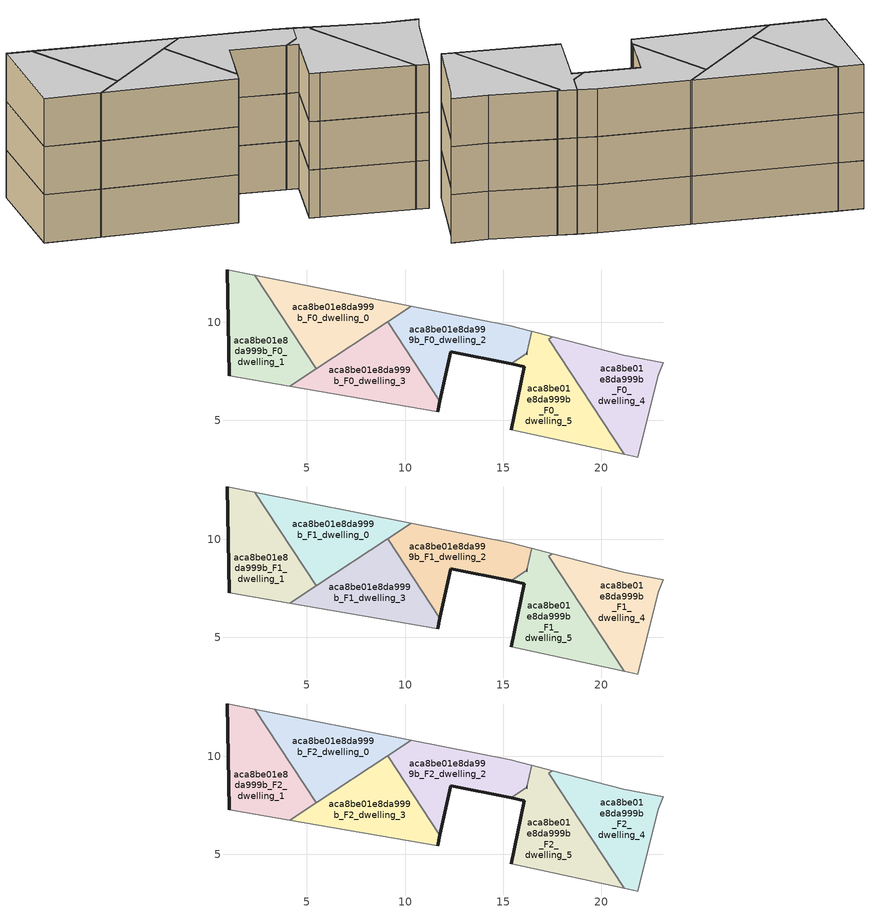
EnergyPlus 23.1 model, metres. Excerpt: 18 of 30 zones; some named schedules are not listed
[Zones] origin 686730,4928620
aca8be01e8da999b_F0_dwelling_0
 floor ground (EU_floor_Construction): 10.31,10.8 2.34,12.38 5.47,7.62 z0
 wall adiabatic (EU_wall_Construction): 2.34,12.38 10.31,10.8 z0:3
 wall to aca8be01e8da999b_F0_dwelling_1 (EU_wall_Construction): 5.47,7.62 2.34,12.38 z0:3
 wall to aca8be01e8da999b_F0_dwelling_3 (EU_wall_Construction): 9.11,10.01 5.47,7.62 z0:3
 wall to aca8be01e8da999b_F0_dwelling_2 (EU_wall_Construction): 10.31,10.8 9.11,10.02 z0:3
aca8be01e8da999b_F0_dwelling_1
 floor ground (EU_floor_Construction): 5.47,7.62 2.34,12.38 0.96,12.65 1.06,7.26 4.13,6.74 z0
 wall outside (EU_wall_Construction): 1.06,7.26 0.96,12.65 z0:3
 wall adiabatic (EU_wall_Construction): 4.13,6.74 1.06,7.26 / 0.96,12.65 2.34,12.38 z0:3
 wall to aca8be01e8da999b_F0_dwelling_3 (EU_wall_Construction): 5.47,7.62 4.13,6.74 z0:3
aca8be01e8da999b_F0_dwelling_2
 floor ground (EU_floor_Construction): 15.39,7.87 16.2,8.41 16.43,9.53 15.34,9.81 10.31,10.8 9.11,10.01 11.77,5.97 12.33,8.5 z0
 wall outside (EU_wall_Construction): 15.39,7.87 12.33,8.5 11.77,5.97 z0:3
 wall adiabatic (EU_wall_Construction): 10.31,10.8 15.34,9.81 16.43,9.53 z0:3; 16.44,9.53,3 16.43,9.53,0 16.44,9.53,0
 wall to aca8be01e8da999b_F0_dwelling_3 (EU_wall_Construction): 11.77,5.97 9.11,10.01 z0:3
 wall to aca8be01e8da999b_F0_dwelling_5 (EU_wall_Construction): 16.44,9.53 16.2,8.41 15.39,7.87 z0:3
aca8be01e8da999b_F0_dwelling_3
 floor ground (EU_floor_Construction): 11.66,5.44 11.77,5.97 9.11,10.01 4.13,6.74 z0
 wall outside (EU_wall_Construction): 11.77,5.97 11.66,5.44 z0:3
 wall adiabatic (EU_wall_Construction): 11.66,5.44 4.13,6.74 z0:3
aca8be01e8da999b_F0_dwelling_4
 floor ground (EU_floor_Construction): 21.84,3.13 22.88,7.28 23.13,7.94 21.13,8.3 17.49,9.25 17.3,9.13 21.15,3.28 z0
 wall adiabatic (EU_wall_Construction): 17.49,9.25 21.13,8.3 23.13,7.94 22.88,7.28 21.84,3.13 21.15,3.28 z0:3
 wall to aca8be01e8da999b_F0_dwelling_5 (EU_wall_Construction): 21.15,3.28 17.3,9.13 17.49,9.25 z0:3
aca8be01e8da999b_F0_dwelling_5
 floor ground (EU_floor_Construction): 21.15,3.28 17.3,9.13 17.49,9.25 16.44,9.53 16.21,8.41 15.39,7.87 16.07,7.73 15.41,4.52 15.99,4.39 z0
 wall outside (EU_wall_Construction): 15.41,4.52 16.07,7.73 15.39,7.87 z0:3; 16.2,8.41,3 16.2,8.41,0 16.21,8.41,0
 wall adiabatic (EU_wall_Construction): 16.44,9.53 17.49,9.25 / 21.15,3.28 15.99,4.39 15.41,4.52 z0:3
aca8be01e8da999b_F1_dwelling_0
 floor to aca8be01e8da999b_F0_dwelling_0 (EU_floor_Construction): 10.31,10.8 2.34,12.38 5.47,7.62 z3
 wall adiabatic (EU_wall_Construction): 2.34,12.38 10.31,10.8 z3:6
 wall to aca8be01e8da999b_F1_dwelling_1 (EU_wall_Construction): 5.47,7.62 2.34,12.38 z3:6
 wall to aca8be01e8da999b_F1_dwelling_3 (EU_wall_Construction): 9.11,10.01 5.47,7.62 z3:6
 wall to aca8be01e8da999b_F1_dwelling_2 (EU_wall_Construction): 10.31,10.8 9.11,10.02 z3:6
aca8be01e8da999b_F1_dwelling_1
 floor to aca8be01e8da999b_F0_dwelling_1 (EU_floor_Construction): 5.47,7.62 2.34,12.38 0.96,12.65 1.06,7.26 4.13,6.74 z3
 wall outside (EU_wall_Construction): 1.06,7.26 0.96,12.65 z3:6
 wall adiabatic (EU_wall_Construction): 4.13,6.74 1.06,7.26 / 0.96,12.65 2.34,12.38 z3:6
 wall to aca8be01e8da999b_F1_dwelling_3 (EU_wall_Construction): 5.47,7.62 4.13,6.74 z3:6
aca8be01e8da999b_F1_dwelling_2
 floor to aca8be01e8da999b_F0_dwelling_2 (EU_floor_Construction): 15.39,7.87 16.2,8.41 16.44,9.53 15.34,9.81 10.31,10.8 9.11,10.01 11.77,5.97 12.33,8.5 z3
 wall outside (EU_wall_Construction): 15.39,7.87 12.33,8.5 11.77,5.97 z3:6
 wall adiabatic (EU_wall_Construction): 10.31,10.8 15.34,9.81 16.43,9.53 z3:6; 16.44,9.53,6 16.43,9.53,3 16.44,9.53,3
 wall to aca8be01e8da999b_F1_dwelling_3 (EU_wall_Construction): 11.77,5.97 9.11,10.01 z3:6
 wall to aca8be01e8da999b_F1_dwelling_5 (EU_wall_Construction): 16.44,9.53 16.2,8.41 15.39,7.87 z3:6
aca8be01e8da999b_F1_dwelling_3
 floor to aca8be01e8da999b_F0_dwelling_3 (EU_floor_Construction): 11.66,5.44 11.77,5.97 9.11,10.01 4.13,6.74 z3
 wall outside (EU_wall_Construction): 11.77,5.97 11.66,5.44 z3:6
 wall adiabatic (EU_wall_Construction): 11.66,5.44 4.13,6.74 z3:6
aca8be01e8da999b_F1_dwelling_4
 floor to aca8be01e8da999b_F0_dwelling_4 (EU_floor_Construction): 21.84,3.13 22.88,7.28 23.13,7.94 21.13,8.3 17.49,9.25 17.3,9.13 21.15,3.28 z3
 wall adiabatic (EU_wall_Construction): 17.49,9.25 21.13,8.3 23.13,7.94 22.88,7.28 21.84,3.13 21.15,3.28 z3:6
 wall to aca8be01e8da999b_F1_dwelling_5 (EU_wall_Construction): 21.15,3.28 17.3,9.13 17.49,9.25 z3:6
aca8be01e8da999b_F1_dwelling_5
 floor to aca8be01e8da999b_F0_dwelling_5 (EU_floor_Construction): 21.15,3.28 17.3,9.13 17.49,9.25 16.44,9.53 16.21,8.41 15.39,7.87 16.07,7.73 15.41,4.52 15.99,4.39 z3
 wall outside (EU_wall_Construction): 15.41,4.52 16.07,7.73 15.39,7.87 z3:6; 16.2,8.41,6 16.2,8.41,3 16.21,8.41,3
 wall adiabatic (EU_wall_Construction): 16.44,9.53 17.49,9.25 / 21.15,3.28 15.99,4.39 15.41,4.52 z3:6
aca8be01e8da999b_F2_dwelling_0
 floor to aca8be01e8da999b_F1_dwelling_0 (EU_floor_Construction): 10.31,10.8 2.34,12.38 5.47,7.62 z6
 wall adiabatic (EU_wall_Construction): 2.34,12.38 10.31,10.8 z6:9
 wall to aca8be01e8da999b_F2_dwelling_1 (EU_wall_Construction): 5.47,7.62 2.34,12.38 z6:9
 wall to aca8be01e8da999b_F2_dwelling_3 (EU_wall_Construction): 9.11,10.01 5.47,7.62 z6:9
 wall to aca8be01e8da999b_F2_dwelling_2 (EU_wall_Construction): 10.31,10.8 9.11,10.02 z6:9
 ceiling to aca8be01e8da999b_F3_dwelling_0 (EU_floor_Construction): 10.31,10.8 5.47,7.62 2.34,12.38 z9
aca8be01e8da999b_F2_dwelling_1
 floor to aca8be01e8da999b_F1_dwelling_1 (EU_floor_Construction): 5.47,7.62 2.34,12.38 0.96,12.65 1.06,7.26 4.13,6.74 z6
 wall outside (EU_wall_Construction): 1.06,7.26 0.96,12.65 z6:9
 wall adiabatic (EU_wall_Construction): 4.13,6.74 1.06,7.26 / 0.96,12.65 2.34,12.38 z6:9
 wall to aca8be01e8da999b_F2_dwelling_3 (EU_wall_Construction): 5.47,7.62 4.13,6.74 z6:9
 ceiling to aca8be01e8da999b_F3_dwelling_1 (EU_floor_Construction): 2.34,12.38 5.47,7.62 4.13,6.74 1.06,7.26 0.96,12.65 z9
aca8be01e8da999b_F2_dwelling_2
 floor to aca8be01e8da999b_F1_dwelling_2 (EU_floor_Construction): 15.39,7.87 16.2,8.41 16.44,9.53 15.34,9.81 10.31,10.8 9.11,10.01 11.77,5.97 12.33,8.5 z6
 wall outside (EU_wall_Construction): 15.39,7.87 12.33,8.5 11.77,5.97 z6:9
 wall adiabatic (EU_wall_Construction): 10.31,10.8 15.34,9.81 16.43,9.53 z6:9; 16.44,9.53,9 16.43,9.53,6 16.44,9.53,6
 wall to aca8be01e8da999b_F2_dwelling_3 (EU_wall_Construction): 11.77,5.97 9.11,10.01 z6:9
 wall to aca8be01e8da999b_F2_dwelling_5 (EU_wall_Construction): 16.44,9.53 16.2,8.41 15.39,7.87 z6:9
 ceiling to aca8be01e8da999b_F3_dwelling_2 (EU_floor_Construction): 16.44,9.53 16.2,8.41 15.39,7.87 12.33,8.5 11.77,5.97 9.11,10.01 10.31,10.8 15.34,9.81 z9
aca8be01e8da999b_F2_dwelling_3
 floor to aca8be01e8da999b_F1_dwelling_3 (EU_floor_Construction): 11.66,5.44 11.77,5.97 9.11,10.01 4.13,6.74 z6
 wall outside (EU_wall_Construction): 11.77,5.97 11.66,5.44 z6:9
 wall adiabatic (EU_wall_Construction): 11.66,5.44 4.13,6.74 z6:9
 ceiling to aca8be01e8da999b_F3_dwelling_3 (EU_floor_Construction): 9.11,10.01 11.77,5.97 11.66,5.44 4.13,6.74 z9
aca8be01e8da999b_F2_dwelling_4
 floor to aca8be01e8da999b_F1_dwelling_4 (EU_floor_Construction): 21.84,3.13 22.88,7.28 23.13,7.94 21.13,8.3 17.49,9.25 17.3,9.13 21.15,3.28 z6
 wall adiabatic (EU_wall_Construction): 17.49,9.25 21.13,8.3 23.13,7.94 22.88,7.28 21.84,3.13 21.15,3.28 z6:9
 wall to aca8be01e8da999b_F2_dwelling_5 (EU_wall_Construction): 21.15,3.28 17.3,9.13 17.49,9.25 z6:9
 ceiling to aca8be01e8da999b_F3_dwelling_4 (EU_floor_Construction): 23.13,7.94 22.88,7.28 21.84,3.13 21.15,3.28 17.3,9.13 17.49,9.25 21.13,8.3 z9
aca8be01e8da999b_F2_dwelling_5
 floor to aca8be01e8da999b_F1_dwelling_5 (EU_floor_Construction): 21.15,3.28 17.3,9.13 17.49,9.25 16.44,9.53 16.21,8.41 15.39,7.87 16.07,7.73 15.41,4.52 15.99,4.39 z6
 wall outside (EU_wall_Construction): 15.41,4.52 16.07,7.73 15.39,7.87 z6:9; 16.2,8.41,9 16.2,8.41,6 16.21,8.41,6
 wall adiabatic (EU_wall_Construction): 16.44,9.53 17.49,9.25 / 21.15,3.28 15.99,4.39 15.41,4.52 z6:9
 ceiling to aca8be01e8da999b_F3_dwelling_5 (EU_floor_Construction): 17.49,9.25 17.3,9.13 21.15,3.28 15.99,4.39 15.41,4.52 16.07,7.73 15.39,7.87 16.21,8.41 16.44,9.53 z9
[Building]
EU S2 Campaign: North Axis=0; Terrain=City; Solar Distribution=FullExterior
[Site:Location]
Bologna: Latitude=44.5; Longitude=11.25; Time Zone=1; Elevation=37
[SizingPeriod:WeatherFileDays]
AnnualSizingPeriod: Begin Month=1; Begin Day of Month=1; End Month=12; End Day of Month=31; Day of Week for Start Day=Monday; Use Weather File Daylight Saving Period=No; Use Weather File Rain and Snow Indicators=No
[MATERIAL]
EU_InternalMass_Material: Roughness=MediumRough; Thickness=0.1; Conductivity=1; Density=1800; Specific Heat=900; Thermal Absorptance=0.9; Solar Absorptance=0.7; Visible Absorptance=0.7
[MATERIAL:NOMASS] Roughness=MediumRough; Thermal Absorptance=0.9; Solar Absorptance=0.7; Visible Absorptance=0.7
Name | Thermal Resistance
EU_wall_NoMass | 0.779417
EU_floor_NoMass | 0.588222
[CONSTRUCTION]
EU_wall_Construction: EU_wall_NoMass
EU_floor_Construction: EU_floor_NoMass
EU_InternalMass_Construction: EU_InternalMass_Material
[ZONE] Type=1; Multiplier=1; Ceiling Height=autocalculate; Floor Area=autocalculate; Part of Total Floor Area=Yes
Name | Volume
aca8be01e8da999b_F0_dwelling_0; aca8be01e8da999b_F1_dwelling_0; aca8be01e8da999b_F2_dwelling_0 | 49.4736
aca8be01e8da999b_F0_dwelling_1; aca8be01e8da999b_F1_dwelling_1; aca8be01e8da999b_F2_dwelling_1 | 49.4839
aca8be01e8da999b_F0_dwelling_2 | 47.6023
aca8be01e8da999b_F1_dwelling_2; aca8be01e8da999b_F2_dwelling_2 | 47.6118
aca8be01e8da999b_F0_dwelling_3; aca8be01e8da999b_F1_dwelling_3; aca8be01e8da999b_F2_dwelling_3 | 49.4868
aca8be01e8da999b_F0_dwelling_4; aca8be01e8da999b_F1_dwelling_4; aca8be01e8da999b_F2_dwelling_4 | 49.4824
aca8be01e8da999b_F0_dwelling_5; aca8be01e8da999b_F1_dwelling_5; aca8be01e8da999b_F2_dwelling_5 | 51.334
[INTERNALMASS] Construction=EU_InternalMass_Construction
Name | Zone or ZoneList | Surface Area
aca8be01e8da999b_F0_dwelling_0_EU_InternalMass | aca8be01e8da999b_F0_dwelling_0 | 16.491
aca8be01e8da999b_F0_dwelling_1_EU_InternalMass | aca8be01e8da999b_F0_dwelling_1 | 16.4948
aca8be01e8da999b_F0_dwelling_2_EU_InternalMass | aca8be01e8da999b_F0_dwelling_2 | 15.8724
aca8be01e8da999b_F0_dwelling_3_EU_InternalMass | aca8be01e8da999b_F0_dwelling_3 | 16.4954
aca8be01e8da999b_F0_dwelling_4_EU_InternalMass | aca8be01e8da999b_F0_dwelling_4 | 16.4938
aca8be01e8da999b_F0_dwelling_5_EU_InternalMass | aca8be01e8da999b_F0_dwelling_5 | 17.1115
aca8be01e8da999b_F1_dwelling_0_EU_InternalMass | aca8be01e8da999b_F1_dwelling_0 | 16.491
aca8be01e8da999b_F1_dwelling_1_EU_InternalMass | aca8be01e8da999b_F1_dwelling_1 | 16.4948
aca8be01e8da999b_F1_dwelling_2_EU_InternalMass | aca8be01e8da999b_F1_dwelling_2 | 15.8724
aca8be01e8da999b_F1_dwelling_3_EU_InternalMass | aca8be01e8da999b_F1_dwelling_3 | 16.4954
aca8be01e8da999b_F1_dwelling_4_EU_InternalMass | aca8be01e8da999b_F1_dwelling_4 | 16.4938
aca8be01e8da999b_F1_dwelling_5_EU_InternalMass | aca8be01e8da999b_F1_dwelling_5 | 17.1115
aca8be01e8da999b_F2_dwelling_0_EU_InternalMass | aca8be01e8da999b_F2_dwelling_0 | 16.491
aca8be01e8da999b_F2_dwelling_1_EU_InternalMass | aca8be01e8da999b_F2_dwelling_1 | 16.4948
aca8be01e8da999b_F2_dwelling_2_EU_InternalMass | aca8be01e8da999b_F2_dwelling_2 | 15.8724
aca8be01e8da999b_F2_dwelling_3_EU_InternalMass | aca8be01e8da999b_F2_dwelling_3 | 16.4954
aca8be01e8da999b_F2_dwelling_4_EU_InternalMass | aca8be01e8da999b_F2_dwelling_4 | 16.4938
aca8be01e8da999b_F2_dwelling_5_EU_InternalMass | aca8be01e8da999b_F2_dwelling_5 | 17.1115
[OTHEREQUIPMENT] Fuel Type=Electricity; Design Level Calculation Method=Watts/Area; Power per Zone Floor Area=1; Fraction Latent=0; Fraction Radiant=0; Fraction Lost=0; Carbon Dioxide Generation Rate=0; EndUse Subcategory=EU_Step8_InternalGains
Name | Zone or ZoneList or Space or SpaceList | Schedule
EU_Step8_InternalGain_aca8be01e8da999b_F0_dwelling_0_f000 | aca8be01e8da999b_F0_dwelling_0 | EU_Step8_GainSchedule_aca8be01e8da999b_F0_dwelling_0_f000
EU_Step8_InternalGain_aca8be01e8da999b_F0_dwelling_1_f000 | aca8be01e8da999b_F0_dwelling_1 | EU_Step8_GainSchedule_aca8be01e8da999b_F0_dwelling_1_f000
EU_Step8_InternalGain_aca8be01e8da999b_F0_dwelling_2_f000 | aca8be01e8da999b_F0_dwelling_2 | EU_Step8_GainSchedule_aca8be01e8da999b_F0_dwelling_2_f000
EU_Step8_InternalGain_aca8be01e8da999b_F0_dwelling_3_f000 | aca8be01e8da999b_F0_dwelling_3 | EU_Step8_GainSchedule_aca8be01e8da999b_F0_dwelling_3_f000
EU_Step8_InternalGain_aca8be01e8da999b_F0_dwelling_4_f000 | aca8be01e8da999b_F0_dwelling_4 | EU_Step8_GainSchedule_aca8be01e8da999b_F0_dwelling_4_f000
EU_Step8_InternalGain_aca8be01e8da999b_F0_dwelling_5_f000 | aca8be01e8da999b_F0_dwelling_5 | EU_Step8_GainSchedule_aca8be01e8da999b_F0_dwelling_5_f000
EU_Step8_InternalGain_aca8be01e8da999b_F1_dwelling_0_f000 | aca8be01e8da999b_F1_dwelling_0 | EU_Step8_GainSchedule_aca8be01e8da999b_F1_dwelling_0_f000
EU_Step8_InternalGain_aca8be01e8da999b_F1_dwelling_1_f000 | aca8be01e8da999b_F1_dwelling_1 | EU_Step8_GainSchedule_aca8be01e8da999b_F1_dwelling_1_f000
EU_Step8_InternalGain_aca8be01e8da999b_F1_dwelling_2_f000 | aca8be01e8da999b_F1_dwelling_2 | EU_Step8_GainSchedule_aca8be01e8da999b_F1_dwelling_2_f000
EU_Step8_InternalGain_aca8be01e8da999b_F1_dwelling_3_f000 | aca8be01e8da999b_F1_dwelling_3 | EU_Step8_GainSchedule_aca8be01e8da999b_F1_dwelling_3_f000
EU_Step8_InternalGain_aca8be01e8da999b_F1_dwelling_4_f000 | aca8be01e8da999b_F1_dwelling_4 | EU_Step8_GainSchedule_aca8be01e8da999b_F1_dwelling_4_f000
EU_Step8_InternalGain_aca8be01e8da999b_F1_dwelling_5_f000 | aca8be01e8da999b_F1_dwelling_5 | EU_Step8_GainSchedule_aca8be01e8da999b_F1_dwelling_5_f000
EU_Step8_InternalGain_aca8be01e8da999b_F2_dwelling_0_f000 | aca8be01e8da999b_F2_dwelling_0 | EU_Step8_GainSchedule_aca8be01e8da999b_F2_dwelling_0_f000
EU_Step8_InternalGain_aca8be01e8da999b_F2_dwelling_1_f000 | aca8be01e8da999b_F2_dwelling_1 | EU_Step8_GainSchedule_aca8be01e8da999b_F2_dwelling_1_f000
EU_Step8_InternalGain_aca8be01e8da999b_F2_dwelling_2_f000 | aca8be01e8da999b_F2_dwelling_2 | EU_Step8_GainSchedule_aca8be01e8da999b_F2_dwelling_2_f000
EU_Step8_InternalGain_aca8be01e8da999b_F2_dwelling_3_f000 | aca8be01e8da999b_F2_dwelling_3 | EU_Step8_GainSchedule_aca8be01e8da999b_F2_dwelling_3_f000
EU_Step8_InternalGain_aca8be01e8da999b_F2_dwelling_4_f000 | aca8be01e8da999b_F2_dwelling_4 | EU_Step8_GainSchedule_aca8be01e8da999b_F2_dwelling_4_f000
EU_Step8_InternalGain_aca8be01e8da999b_F2_dwelling_5_f000 | aca8be01e8da999b_F2_dwelling_5 | EU_Step8_GainSchedule_aca8be01e8da999b_F2_dwelling_5_f000
[ZONEVENTILATION:DESIGNFLOWRATE] Schedule=EU_AlwaysOn; Design Flow Rate Calculation Method=AirChanges/Hour; Air Changes per Hour=0.712058; Ventilation Type=Natural; Fan Pressure Rise=0; Fan Total Efficiency=1; Constant Term Coefficient=1; Temperature Term Coefficient=0; Velocity Term Coefficient=0; Velocity Squared Term Coefficient=0; Minimum Indoor Temperature=-100; Maximum Indoor Temperature=100; Delta Temperature=-100; Minimum Outdoor Temperature=-100; Maximum Outdoor Temperature=100; Maximum Wind Speed=40
Name | Zone or ZoneList or Space or SpaceList
EU_ConstantAir_aca8be01e8da999b_F0_dwelling_0 | aca8be01e8da999b_F0_dwelling_0
EU_ConstantAir_aca8be01e8da999b_F0_dwelling_1 | aca8be01e8da999b_F0_dwelling_1
EU_ConstantAir_aca8be01e8da999b_F0_dwelling_2 | aca8be01e8da999b_F0_dwelling_2
EU_ConstantAir_aca8be01e8da999b_F0_dwelling_3 | aca8be01e8da999b_F0_dwelling_3
EU_ConstantAir_aca8be01e8da999b_F0_dwelling_4 | aca8be01e8da999b_F0_dwelling_4
EU_ConstantAir_aca8be01e8da999b_F0_dwelling_5 | aca8be01e8da999b_F0_dwelling_5
EU_ConstantAir_aca8be01e8da999b_F1_dwelling_0 | aca8be01e8da999b_F1_dwelling_0
EU_ConstantAir_aca8be01e8da999b_F1_dwelling_1 | aca8be01e8da999b_F1_dwelling_1
EU_ConstantAir_aca8be01e8da999b_F1_dwelling_2 | aca8be01e8da999b_F1_dwelling_2
EU_ConstantAir_aca8be01e8da999b_F1_dwelling_3 | aca8be01e8da999b_F1_dwelling_3
EU_ConstantAir_aca8be01e8da999b_F1_dwelling_4 | aca8be01e8da999b_F1_dwelling_4
EU_ConstantAir_aca8be01e8da999b_F1_dwelling_5 | aca8be01e8da999b_F1_dwelling_5
EU_ConstantAir_aca8be01e8da999b_F2_dwelling_0 | aca8be01e8da999b_F2_dwelling_0
EU_ConstantAir_aca8be01e8da999b_F2_dwelling_1 | aca8be01e8da999b_F2_dwelling_1
EU_ConstantAir_aca8be01e8da999b_F2_dwelling_2 | aca8be01e8da999b_F2_dwelling_2
EU_ConstantAir_aca8be01e8da999b_F2_dwelling_3 | aca8be01e8da999b_F2_dwelling_3
EU_ConstantAir_aca8be01e8da999b_F2_dwelling_4 | aca8be01e8da999b_F2_dwelling_4
EU_ConstantAir_aca8be01e8da999b_F2_dwelling_5 | aca8be01e8da999b_F2_dwelling_5
[HVACTEMPLATE:THERMOSTAT] Constant Heating Setpoint=20; Constant Cooling Setpoint=50
EU_HeatOnly_aca8be01e8da999b_F0_dwelling_0; EU_HeatOnly_aca8be01e8da999b_F0_dwelling_1; EU_HeatOnly_aca8be01e8da999b_F0_dwelling_2; EU_HeatOnly_aca8be01e8da999b_F0_dwelling_3; EU_HeatOnly_aca8be01e8da999b_F0_dwelling_4; EU_HeatOnly_aca8be01e8da999b_F0_dwelling_5; EU_HeatOnly_aca8be01e8da999b_F1_dwelling_0; EU_HeatOnly_aca8be01e8da999b_F1_dwelling_1; EU_HeatOnly_aca8be01e8da999b_F1_dwelling_2; EU_HeatOnly_aca8be01e8da999b_F1_dwelling_3; EU_HeatOnly_aca8be01e8da999b_F1_dwelling_4; EU_HeatOnly_aca8be01e8da999b_F1_dwelling_5; EU_HeatOnly_aca8be01e8da999b_F2_dwelling_0; EU_HeatOnly_aca8be01e8da999b_F2_dwelling_1; EU_HeatOnly_aca8be01e8da999b_F2_dwelling_2; EU_HeatOnly_aca8be01e8da999b_F2_dwelling_3; EU_HeatOnly_aca8be01e8da999b_F2_dwelling_4; EU_HeatOnly_aca8be01e8da999b_F2_dwelling_5; EU_HeatOnly_aca8be01e8da999b_F3_dwelling_0; EU_HeatOnly_aca8be01e8da999b_F3_dwelling_1; EU_HeatOnly_aca8be01e8da999b_F3_dwelling_2; EU_HeatOnly_aca8be01e8da999b_F3_dwelling_3; EU_HeatOnly_aca8be01e8da999b_F3_dwelling_4; EU_HeatOnly_aca8be01e8da999b_F3_dwelling_5; EU_HeatOnly_aca8be01e8da999b_F4_dwelling_0; EU_HeatOnly_aca8be01e8da999b_F4_dwelling_1; EU_HeatOnly_aca8be01e8da999b_F4_dwelling_2; EU_HeatOnly_aca8be01e8da999b_F4_dwelling_3; EU_HeatOnly_aca8be01e8da999b_F4_dwelling_4; EU_HeatOnly_aca8be01e8da999b_F4_dwelling_5
